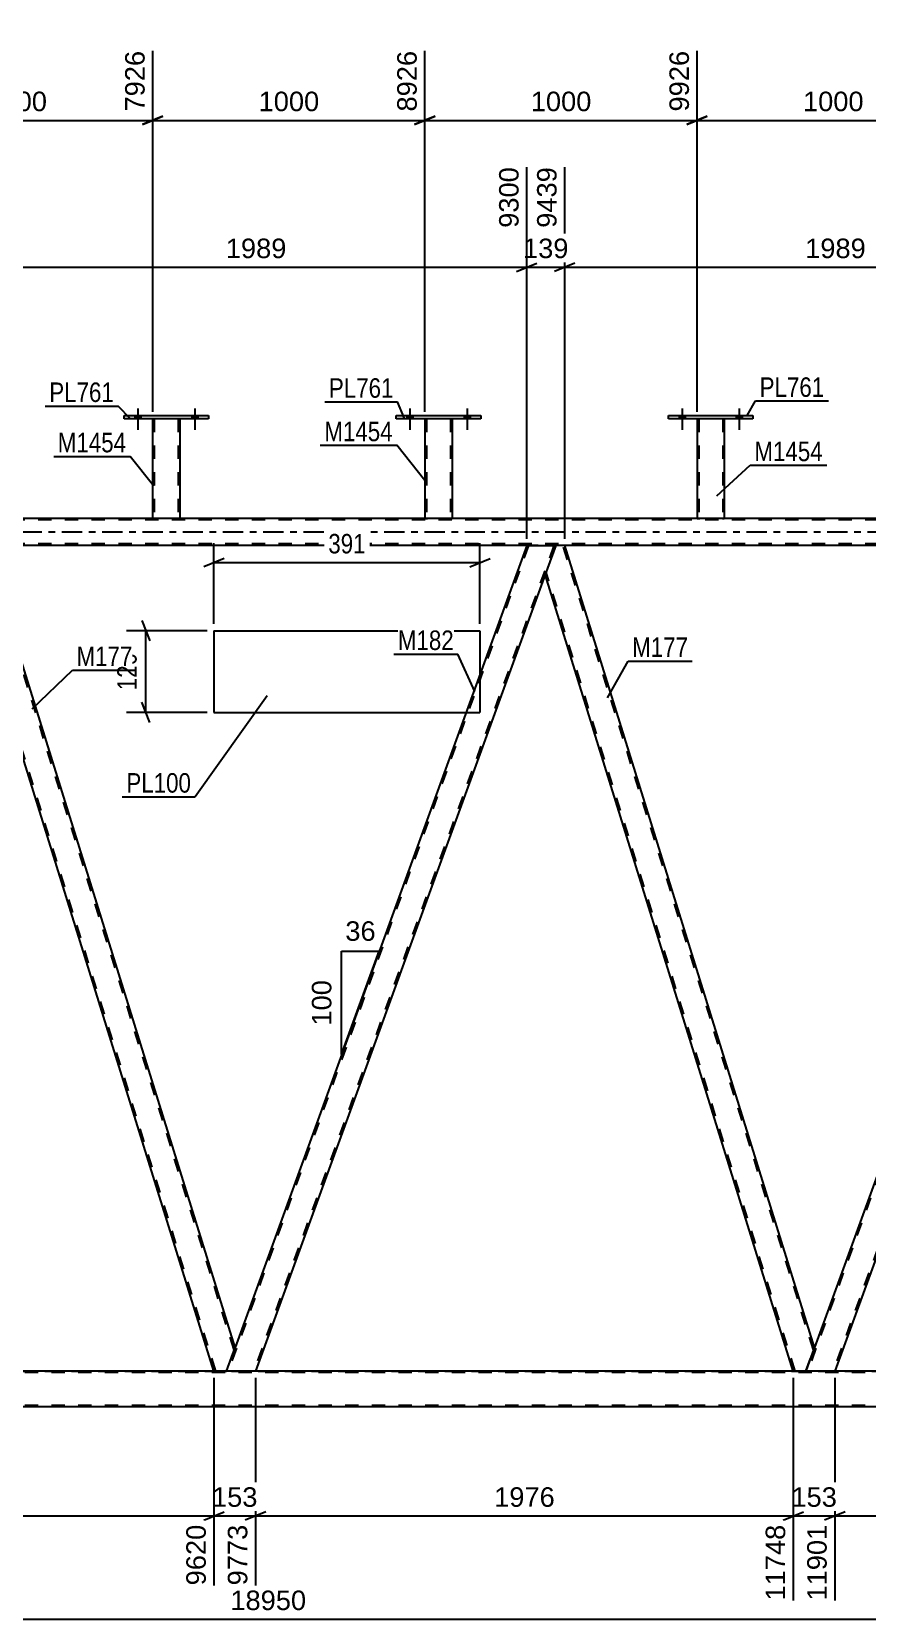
# Model space of a CAD drawing. Header units: millimetres. Extents: x 0 to 841, y 0 to 594.
# Drawn here: x 379.3 to 502.1, y 225.1 to 458.2 of the extents above; entities that cross this region are included whole.
import ezdxf

# ---------------------------------------------------------------- set-up
doc = ezdxf.new("R2010")
doc.units = ezdxf.units.MM
doc.linetypes.add('DXK_LINE_DOT2', pattern=[3.9198, 1.9599, -1.9599])
doc.linetypes.add('DXK_LINE_DOT3', pattern=[5.9187, 2.979, -0.9799, 0.9799, -0.9799])
doc.styles.add('Arial', font='arial.ttf', dxfattribs={"height": 0.2})
doc.styles.add('Arial Narrow', font='ARIALN.TTF', dxfattribs={"height": 0.2})

# ---------------------------------------------------------------- blocks, each defined once
blk = doc.blocks.new('Bolt-203724102-2906 - 2835')
at = {"linetype": 'Continuous'}
for points in [[(394.47, 401.41), (395.35, 401.41), (395.35, 401.89), (394.47, 401.89)], [(402.87, 401.41), (403.75, 401.41), (403.75, 401.89), (402.87, 401.89)]]:
    blk.add_hatch(color=1, dxfattribs=at).paths.add_polyline_path(points)
at = {"color": 1, "linetype": 'Continuous'}
for p, q in [((394.47, 401.89), (394.47, 401.41)), ((394.91, 402.89), (394.91, 399.77)), ((395.35, 401.89), (395.35, 401.41)), ((402.87, 401.89), (402.87, 401.41)), ((403.31, 402.89), (403.31, 399.77)), ((403.75, 401.89), (403.75, 401.41))]:
    blk.add_line(p, q, dxfattribs=at)
blk = doc.blocks.new('Part-203724102-3073 - 2835')
at = {"color": 7, "linetype": 'DXK_LINE_DOT2'}
for p, q in [((452.34, 382.77), (408.22, 261.55)), ((456.08, 382.77), (411.96, 261.55)), ((452.34, 382.77), (452.36, 382.77)), ((456.34, 382.77), (454.79, 378.52)), ((409.23, 265.02), (407.96, 261.55)), ((412.22, 261.55), (407.96, 261.55))]:
    blk.add_line(p, q, dxfattribs=at)
at = {"color": 2, "linetype": 'Continuous'}
for p, q in [((452.08, 382.77), (409.23, 265.02)), ((452.08, 382.77), (456.34, 382.77)), ((454.79, 378.52), (412.22, 261.55))]:
    blk.add_line(p, q, dxfattribs=at)
blk = doc.blocks.new('Bolt-203724102-2899 - 2835')
at = {"linetype": 'Continuous'}
for points in [[(474.47, 401.41), (475.35, 401.41), (475.35, 401.89), (474.47, 401.89)], [(482.87, 401.41), (483.75, 401.41), (483.75, 401.89), (482.87, 401.89)]]:
    blk.add_hatch(color=1, dxfattribs=at).paths.add_polyline_path(points)
at = {"color": 1, "linetype": 'Continuous'}
for p, q in [((474.47, 401.89), (474.47, 401.41)), ((474.91, 402.89), (474.91, 399.77)), ((475.35, 401.89), (475.35, 401.41)), ((482.87, 401.89), (482.87, 401.41)), ((483.31, 402.89), (483.31, 399.77)), ((483.75, 401.89), (483.75, 401.41))]:
    blk.add_line(p, q, dxfattribs=at)
blk = doc.blocks.new('Bolt-203724102-2900 - 2835')
at = {"linetype": 'Continuous'}
for points in [[(474.47, 401.41), (475.35, 401.41), (475.35, 401.89), (474.47, 401.89)], [(482.87, 401.41), (483.75, 401.41), (483.75, 401.89), (482.87, 401.89)]]:
    blk.add_hatch(color=1, dxfattribs=at).paths.add_polyline_path(points)
at = {"color": 1, "linetype": 'Continuous'}
for p, q in [((474.47, 401.89), (474.47, 401.41)), ((474.91, 402.89), (474.91, 399.77)), ((475.35, 401.89), (475.35, 401.41)), ((482.87, 401.89), (482.87, 401.41)), ((483.31, 402.89), (483.31, 399.77)), ((483.75, 401.89), (483.75, 401.41))]:
    blk.add_line(p, q, dxfattribs=at)
blk = doc.blocks.new('Bolt-203724102-2903 - 2835')
at = {"linetype": 'Continuous'}
for points in [[(434.47, 401.41), (435.35, 401.41), (435.35, 401.89), (434.47, 401.89)], [(442.87, 401.41), (443.75, 401.41), (443.75, 401.89), (442.87, 401.89)]]:
    blk.add_hatch(color=1, dxfattribs=at).paths.add_polyline_path(points)
at = {"color": 1, "linetype": 'Continuous'}
for p, q in [((434.47, 401.89), (434.47, 401.41)), ((434.91, 402.89), (434.91, 399.77)), ((435.35, 401.89), (435.35, 401.41)), ((442.87, 401.89), (442.87, 401.41)), ((443.31, 402.89), (443.31, 399.77)), ((443.75, 401.89), (443.75, 401.41))]:
    blk.add_line(p, q, dxfattribs=at)
blk = doc.blocks.new('Bolt-203724102-2904 - 2835')
at = {"linetype": 'Continuous'}
for points in [[(434.47, 401.41), (435.35, 401.41), (435.35, 401.89), (434.47, 401.89)], [(442.87, 401.41), (443.75, 401.41), (443.75, 401.89), (442.87, 401.89)]]:
    blk.add_hatch(color=1, dxfattribs=at).paths.add_polyline_path(points)
at = {"color": 1, "linetype": 'Continuous'}
for p, q in [((434.47, 401.89), (434.47, 401.41)), ((434.91, 402.89), (434.91, 399.77)), ((435.35, 401.89), (435.35, 401.41)), ((442.87, 401.89), (442.87, 401.41)), ((443.31, 402.89), (443.31, 399.77)), ((443.75, 401.89), (443.75, 401.41))]:
    blk.add_line(p, q, dxfattribs=at)
blk = doc.blocks.new('Bolt-203724102-2905 - 2835')
at = {"linetype": 'Continuous'}
for points in [[(394.47, 401.41), (395.35, 401.41), (395.35, 401.89), (394.47, 401.89)], [(402.87, 401.41), (403.75, 401.41), (403.75, 401.89), (402.87, 401.89)]]:
    blk.add_hatch(color=1, dxfattribs=at).paths.add_polyline_path(points)
at = {"color": 1, "linetype": 'Continuous'}
for p, q in [((394.47, 401.89), (394.47, 401.41)), ((394.91, 402.89), (394.91, 399.77)), ((395.35, 401.89), (395.35, 401.41)), ((402.87, 401.89), (402.87, 401.41)), ((403.31, 402.89), (403.31, 399.77)), ((403.75, 401.89), (403.75, 401.41))]:
    blk.add_line(p, q, dxfattribs=at)
blk = doc.blocks.new('Part-203724102-3038 - 2835')
at = {"color": 2, "linetype": 'Continuous'}
for p, q in [((456.34, 382.77), (454.79, 378.52)), ((457.66, 382.77), (456.34, 382.77)), ((494.36, 265.02), (457.66, 382.77)), ((491.25, 261.55), (454.79, 378.52)), ((494.09, 264.27), (493.1, 261.55)), ((494.36, 265.02), (494.09, 264.27))]:
    blk.add_line(p, q, dxfattribs=at)
at = {"color": 7, "linetype": 'DXK_LINE_DOT2'}
for p, q in [((494.22, 264.65), (457.41, 382.77)), ((491.5, 261.55), (454.93, 378.89)), ((494.34, 264.96), (494.09, 264.27)), ((491.25, 261.55), (493.1, 261.55))]:
    blk.add_line(p, q, dxfattribs=at)
blk = doc.blocks.new('Part-203724102-3048 - 2835')
at = {"color": 2, "linetype": 'Continuous'}
for p, q in [((371.21, 382.77), (369.66, 378.52)), ((372.52, 382.77), (371.21, 382.77)), ((409.23, 265.02), (372.52, 382.77)), ((406.12, 261.55), (369.66, 378.52)), ((407.96, 261.55), (409.23, 265.02))]:
    blk.add_line(p, q, dxfattribs=at)
at = {"color": 7, "linetype": 'DXK_LINE_DOT2'}
for p, q in [((409.09, 264.65), (372.27, 382.77)), ((406.37, 261.55), (369.79, 378.89)), ((406.12, 261.55), (407.96, 261.55))]:
    blk.add_line(p, q, dxfattribs=at)
blk = doc.blocks.new('Part-203724102-3078 - 2835')
at = {"color": 7, "linetype": 'DXK_LINE_DOT2'}
for p, q in [((537.47, 382.77), (493.35, 261.55)), ((541.22, 382.77), (497.1, 261.55)), ((537.47, 382.77), (537.49, 382.77)), ((541.47, 382.77), (539.93, 378.52)), ((493.1, 261.55), (494.36, 265.02)), ((497.35, 261.55), (493.1, 261.55))]:
    blk.add_line(p, q, dxfattribs=at)
at = {"color": 2, "linetype": 'Continuous'}
for p, q in [((537.22, 382.77), (494.36, 265.02)), ((541.47, 382.77), (537.22, 382.77)), ((539.93, 378.52), (497.35, 261.55))]:
    blk.add_line(p, q, dxfattribs=at)
blk = doc.blocks.new('Part-203724102-3247 - 2835')
at = {"color": 2, "linetype": 'Continuous'}
for p, q in [((397.11, 401.41), (397.11, 386.77)), ((401.11, 401.41), (401.11, 386.77)), ((397.15, 386.77), (397.11, 386.77)), ((397.26, 386.77), (397.15, 386.77)), ((397.41, 386.77), (397.26, 386.77)), ((400.82, 386.77), (397.41, 386.77)), ((400.97, 386.77), (400.82, 386.77)), ((401.08, 386.77), (400.97, 386.77)), ((401.11, 386.77), (401.08, 386.77))]:
    blk.add_line(p, q, dxfattribs=at)
at = {"color": 7, "linetype": 'DXK_LINE_DOT2'}
for p, q in [((397.11, 401.41), (397.11, 401.41)), ((397.11, 401.41), (397.11, 401.41)), ((397.11, 401.41), (397.11, 401.41)), ((397.15, 401.41), (397.11, 401.41)), ((397.11, 401.41), (397.15, 401.41)), ((397.26, 401.41), (397.15, 401.41)), ((397.15, 401.41), (397.26, 401.41)), ((397.41, 401.41), (397.26, 401.41)), ((397.26, 401.41), (397.41, 401.41)), ((397.35, 401.41), (397.35, 401.41)), ((397.35, 401.41), (397.35, 386.77)), ((397.37, 401.41), (397.35, 401.41)), ((397.35, 401.41), (397.37, 401.41)), ((397.43, 401.41), (397.37, 401.41)), ((397.37, 401.41), (397.43, 401.41)), ((400.82, 401.41), (397.41, 401.41)), ((400.82, 401.41), (397.41, 401.41)), ((400.73, 401.41), (397.43, 401.41)), ((397.43, 401.41), (397.5, 401.41)), ((400.8, 401.41), (397.5, 401.41)), ((400.8, 401.41), (400.73, 401.41)), ((400.86, 401.41), (400.8, 401.41)), ((400.8, 401.41), (400.86, 401.41)), ((400.82, 401.41), (400.97, 401.41)), ((400.97, 401.41), (400.82, 401.41)), ((400.87, 401.41), (400.86, 401.41)), ((400.86, 401.41), (400.87, 401.41)), ((400.87, 401.41), (400.87, 401.41)), ((400.87, 401.41), (400.87, 386.77)), ((400.97, 401.41), (401.08, 401.41)), ((401.08, 401.41), (400.97, 401.41)), ((401.08, 401.41), (401.11, 401.41)), ((401.11, 401.41), (401.08, 401.41)), ((401.11, 401.41), (401.11, 401.41)), ((401.11, 401.41), (401.11, 401.41)), ((401.11, 401.41), (401.11, 401.41)), ((397.11, 386.77), (397.15, 386.77)), ((397.15, 386.77), (397.26, 386.77)), ((397.26, 386.77), (397.41, 386.77)), ((397.37, 386.77), (397.35, 386.77)), ((397.35, 386.77), (397.37, 386.77)), ((397.43, 386.77), (397.37, 386.77)), ((397.37, 386.77), (397.41, 386.77)), ((400.82, 386.77), (397.41, 386.77)), ((397.41, 386.77), (397.43, 386.77)), ((400.73, 386.77), (397.43, 386.77)), ((397.43, 386.77), (397.5, 386.77)), ((400.86, 386.77), (397.5, 386.77)), ((400.8, 386.77), (400.73, 386.77)), ((400.86, 386.77), (400.8, 386.77)), ((400.82, 386.77), (400.97, 386.77)), ((400.87, 386.77), (400.86, 386.77)), ((400.86, 386.77), (400.87, 386.77)), ((400.97, 386.77), (401.08, 386.77)), ((401.08, 386.77), (401.11, 386.77))]:
    blk.add_line(p, q, dxfattribs=at)
blk = doc.blocks.new('Part-203724102-3252 - 2835')
at = {"color": 2, "linetype": 'Continuous'}
for p, q in [((392.91, 401.41), (392.91, 401.89)), ((392.91, 401.89), (405.31, 401.89)), ((405.31, 401.41), (392.91, 401.41)), ((405.31, 401.89), (405.31, 401.41))]:
    blk.add_line(p, q, dxfattribs=at)
blk = doc.blocks.new('Part-203724102-3257 - 2835')
at = {"color": 2, "linetype": 'Continuous'}
for p, q in [((437.11, 401.41), (437.11, 386.77)), ((441.11, 401.41), (441.11, 386.77)), ((437.15, 386.77), (437.11, 386.77)), ((437.26, 386.77), (437.15, 386.77)), ((437.41, 386.77), (437.26, 386.77)), ((440.82, 386.77), (437.41, 386.77)), ((440.97, 386.77), (440.82, 386.77)), ((441.08, 386.77), (440.97, 386.77)), ((441.11, 386.77), (441.08, 386.77))]:
    blk.add_line(p, q, dxfattribs=at)
at = {"color": 7, "linetype": 'DXK_LINE_DOT2'}
for p, q in [((437.11, 401.41), (437.11, 401.41)), ((437.11, 401.41), (437.11, 401.41)), ((437.11, 401.41), (437.11, 401.41)), ((437.15, 401.41), (437.11, 401.41)), ((437.11, 401.41), (437.15, 401.41)), ((437.26, 401.41), (437.15, 401.41)), ((437.15, 401.41), (437.26, 401.41)), ((437.41, 401.41), (437.26, 401.41)), ((437.26, 401.41), (437.41, 401.41)), ((437.35, 401.41), (437.35, 401.41)), ((437.35, 401.41), (437.35, 386.77)), ((437.37, 401.41), (437.35, 401.41)), ((437.35, 401.41), (437.37, 401.41)), ((437.43, 401.41), (437.37, 401.41)), ((437.37, 401.41), (437.43, 401.41)), ((440.82, 401.41), (437.41, 401.41)), ((440.82, 401.41), (437.41, 401.41)), ((440.73, 401.41), (437.43, 401.41)), ((437.43, 401.41), (437.5, 401.41)), ((440.8, 401.41), (437.5, 401.41)), ((440.8, 401.41), (440.73, 401.41)), ((440.86, 401.41), (440.8, 401.41)), ((440.8, 401.41), (440.86, 401.41)), ((440.82, 401.41), (440.97, 401.41)), ((440.97, 401.41), (440.82, 401.41)), ((440.87, 401.41), (440.86, 401.41)), ((440.86, 401.41), (440.87, 401.41)), ((440.87, 401.41), (440.87, 401.41)), ((440.87, 401.41), (440.87, 386.77)), ((440.97, 401.41), (441.08, 401.41)), ((441.08, 401.41), (440.97, 401.41)), ((441.08, 401.41), (441.11, 401.41)), ((441.11, 401.41), (441.08, 401.41)), ((441.11, 401.41), (441.11, 401.41)), ((441.11, 401.41), (441.11, 401.41)), ((441.11, 401.41), (441.11, 401.41)), ((437.11, 386.77), (437.15, 386.77)), ((437.15, 386.77), (437.26, 386.77)), ((437.26, 386.77), (437.41, 386.77)), ((437.37, 386.77), (437.35, 386.77)), ((437.35, 386.77), (437.37, 386.77)), ((437.43, 386.77), (437.37, 386.77)), ((437.37, 386.77), (437.41, 386.77)), ((440.82, 386.77), (437.41, 386.77)), ((437.41, 386.77), (437.43, 386.77)), ((440.73, 386.77), (437.43, 386.77)), ((437.43, 386.77), (437.5, 386.77)), ((440.86, 386.77), (437.5, 386.77)), ((440.8, 386.77), (440.73, 386.77)), ((440.86, 386.77), (440.8, 386.77)), ((440.82, 386.77), (440.97, 386.77)), ((440.87, 386.77), (440.86, 386.77)), ((440.86, 386.77), (440.87, 386.77)), ((440.97, 386.77), (441.08, 386.77)), ((441.08, 386.77), (441.11, 386.77))]:
    blk.add_line(p, q, dxfattribs=at)
blk = doc.blocks.new('Part-203724102-3262 - 2835')
at = {"color": 2, "linetype": 'Continuous'}
for p, q in [((432.91, 401.41), (432.91, 401.89)), ((432.91, 401.89), (445.31, 401.89)), ((445.31, 401.41), (432.91, 401.41)), ((445.31, 401.89), (445.31, 401.41))]:
    blk.add_line(p, q, dxfattribs=at)
blk = doc.blocks.new('Part-203724102-3277 - 2835')
at = {"color": 2, "linetype": 'Continuous'}
for p, q in [((477.11, 401.41), (477.11, 386.77)), ((481.11, 401.41), (481.11, 386.77)), ((477.15, 386.77), (477.11, 386.77)), ((477.26, 386.77), (477.15, 386.77)), ((477.41, 386.77), (477.26, 386.77)), ((480.82, 386.77), (477.41, 386.77)), ((480.97, 386.77), (480.82, 386.77)), ((481.08, 386.77), (480.97, 386.77)), ((481.11, 386.77), (481.08, 386.77))]:
    blk.add_line(p, q, dxfattribs=at)
at = {"color": 7, "linetype": 'DXK_LINE_DOT2'}
for p, q in [((477.11, 401.41), (477.11, 401.41)), ((477.11, 401.41), (477.11, 401.41)), ((477.11, 401.41), (477.11, 401.41)), ((477.15, 401.41), (477.11, 401.41)), ((477.11, 401.41), (477.15, 401.41)), ((477.26, 401.41), (477.15, 401.41)), ((477.15, 401.41), (477.26, 401.41)), ((477.41, 401.41), (477.26, 401.41)), ((477.26, 401.41), (477.41, 401.41)), ((477.35, 401.41), (477.35, 401.41)), ((477.35, 401.41), (477.35, 386.77)), ((477.37, 401.41), (477.35, 401.41)), ((477.35, 401.41), (477.37, 401.41)), ((477.43, 401.41), (477.37, 401.41)), ((477.37, 401.41), (477.43, 401.41)), ((480.82, 401.41), (477.41, 401.41)), ((480.82, 401.41), (477.41, 401.41)), ((480.73, 401.41), (477.43, 401.41)), ((477.43, 401.41), (477.5, 401.41)), ((480.8, 401.41), (477.5, 401.41)), ((480.8, 401.41), (480.73, 401.41)), ((480.86, 401.41), (480.8, 401.41)), ((480.8, 401.41), (480.86, 401.41)), ((480.82, 401.41), (480.97, 401.41)), ((480.97, 401.41), (480.82, 401.41)), ((480.87, 401.41), (480.86, 401.41)), ((480.86, 401.41), (480.87, 401.41)), ((480.87, 401.41), (480.87, 401.41)), ((480.87, 401.41), (480.87, 386.77)), ((480.97, 401.41), (481.08, 401.41)), ((481.08, 401.41), (480.97, 401.41)), ((481.08, 401.41), (481.11, 401.41)), ((481.11, 401.41), (481.08, 401.41)), ((481.11, 401.41), (481.11, 401.41)), ((481.11, 401.41), (481.11, 401.41)), ((481.11, 401.41), (481.11, 401.41)), ((477.11, 386.77), (477.15, 386.77)), ((477.15, 386.77), (477.26, 386.77)), ((477.26, 386.77), (477.41, 386.77)), ((477.37, 386.77), (477.35, 386.77)), ((477.35, 386.77), (477.37, 386.77)), ((477.43, 386.77), (477.37, 386.77)), ((477.37, 386.77), (477.41, 386.77)), ((480.82, 386.77), (477.41, 386.77)), ((477.41, 386.77), (477.43, 386.77)), ((480.73, 386.77), (477.43, 386.77)), ((477.43, 386.77), (477.5, 386.77)), ((480.86, 386.77), (477.5, 386.77)), ((480.8, 386.77), (480.73, 386.77)), ((480.86, 386.77), (480.8, 386.77)), ((480.82, 386.77), (480.97, 386.77)), ((480.87, 386.77), (480.86, 386.77)), ((480.86, 386.77), (480.87, 386.77)), ((480.97, 386.77), (481.08, 386.77)), ((481.08, 386.77), (481.11, 386.77))]:
    blk.add_line(p, q, dxfattribs=at)
blk = doc.blocks.new('Part-203724102-3282 - 2835')
at = {"color": 2, "linetype": 'Continuous'}
for p, q in [((472.91, 401.41), (472.91, 401.89)), ((472.91, 401.89), (485.31, 401.89)), ((485.31, 401.41), (472.91, 401.41)), ((485.31, 401.89), (485.31, 401.41))]:
    blk.add_line(p, q, dxfattribs=at)
blk = doc.blocks.new('Part-203724102-3412 - 2835')
at = {"color": 7, "linetype": 'DXK_LINE_DOT2'}
for p, q in [((733.09, 261.31), (59.43, 261.31)), ((146.06, 261.55), (733.09, 261.55)), ((733.09, 256.51), (59.43, 256.51))]:
    blk.add_line(p, q, dxfattribs=at)
at = {"color": 2, "linetype": 'Continuous'}
for p, q in [((571.75, 261.55), (331.53, 261.55)), ((571.75, 256.27), (331.53, 256.27))]:
    blk.add_line(p, q, dxfattribs=at)
blk = doc.blocks.new('Part-203724102-3407 - 2835')
at = {"color": 7, "linetype": 'DXK_LINE_DOT3'}
blk.add_line((70.08, 384.77), (742.89, 384.77), dxfattribs=at)
at = {"color": 7, "linetype": 'DXK_LINE_DOT2'}
for p, q in [((742.89, 386.53), (80.08, 386.53)), ((742.89, 386.77), (107.1, 386.77)), ((401.11, 386.77), (397.11, 386.77)), ((441.11, 386.77), (437.11, 386.77)), ((481.11, 386.77), (477.11, 386.77)), ((742.89, 383.01), (80.08, 383.01)), ((457.66, 382.77), (452.08, 382.77))]:
    blk.add_line(p, q, dxfattribs=at)
at = {"color": 2, "linetype": 'Continuous'}
for p, q in [((397.11, 386.77), (361.11, 386.77)), ((437.11, 386.77), (401.11, 386.77)), ((477.11, 386.77), (441.11, 386.77)), ((517.11, 386.77), (481.11, 386.77)), ((452.08, 382.77), (372.52, 382.77)), ((537.22, 382.77), (457.66, 382.77))]:
    blk.add_line(p, q, dxfattribs=at)
blk = doc.blocks.new('Part-203724102-7670 - 7664')
at = {"color": 2, "linetype": 'Continuous'}
for p, q in [((406.11, 370.27), (406.11, 358.27)), ((406.11, 370.27), (445.21, 370.27)), ((445.21, 370.27), (445.21, 358.27)), ((406.11, 358.27), (445.21, 358.27))]:
    blk.add_line(p, q, dxfattribs=at)
blk = doc.blocks.new('StraightDimension-203724102-9353 - 2835')
at = {"color": 7, "linetype": 'Continuous'}
for p, q in [((397.13, 402.41), (397.13, 455.41)), ((437.11, 402.41), (437.11, 455.41)), ((398.63, 445.82), (395.63, 444.62)), ((435.61, 444.62), (438.61, 445.82)), ((397.13, 445.22), (437.11, 445.22))]:
    blk.add_line(p, q, dxfattribs=at)
at = {"color": 0, "linetype": 'Continuous'}
blk.add_wipeout([(436.51, 456.01), (432.31, 456.01), (432.31, 445.92), (436.51, 445.92)], dxfattribs=at)
at = {"color": 0}
blk.add_wipeout([(422.17, 445.97), (422.17, 450.17), (412.08, 450.17), (412.08, 445.97)], dxfattribs=at)
at = {"color": 3, "linetype": 'Continuous', "style": 'Arial'}
blk.add_text('8926', height=2.865, rotation=90.0002, dxfattribs=at).set_placement((435.91, 446.52))
at = {"color": 3, "style": 'Arial'}
blk.add_text('1000', height=2.865, dxfattribs=at).set_placement((412.68, 446.57))
blk = doc.blocks.new('StraightDimension-203724102-9351 - 2835')
at = {"color": 7, "linetype": 'Continuous'}
for p, q in [((517.11, 402.41), (517.11, 457.63)), ((477.11, 402.41), (477.11, 455.41)), ((478.61, 445.82), (475.61, 444.62)), ((515.61, 444.62), (518.61, 445.82)), ((477.11, 445.22), (517.11, 445.22))]:
    blk.add_line(p, q, dxfattribs=at)
at = {"color": 0, "linetype": 'Continuous'}
blk.add_wipeout([(516.51, 458.23), (512.31, 458.23), (512.31, 445.92), (516.51, 445.92)], dxfattribs=at)
at = {"color": 0}
blk.add_wipeout([(502.16, 445.97), (502.16, 450.17), (492.07, 450.17), (492.07, 445.97)], dxfattribs=at)
at = {"color": 3, "linetype": 'Continuous', "style": 'Arial'}
blk.add_text('10926', height=2.865, rotation=90.0002, dxfattribs=at).set_placement((515.91, 446.52))
at = {"color": 3, "style": 'Arial'}
blk.add_text('1000', height=2.865, dxfattribs=at).set_placement((492.67, 446.57))
blk = doc.blocks.new('StraightDimension-203724102-9352 - 2835')
at = {"color": 7, "linetype": 'Continuous'}
for p, q in [((437.11, 402.41), (437.11, 455.41)), ((477.11, 402.41), (477.11, 455.41)), ((438.61, 445.82), (435.61, 444.62)), ((475.61, 444.62), (478.61, 445.82)), ((437.11, 445.22), (477.11, 445.22))]:
    blk.add_line(p, q, dxfattribs=at)
at = {"color": 0, "linetype": 'Continuous'}
blk.add_wipeout([(476.51, 456.01), (472.31, 456.01), (472.31, 445.92), (476.51, 445.92)], dxfattribs=at)
at = {"color": 0}
blk.add_wipeout([(462.16, 445.97), (462.16, 450.17), (452.07, 450.17), (452.07, 445.97)], dxfattribs=at)
at = {"color": 3, "linetype": 'Continuous', "style": 'Arial'}
blk.add_text('9926', height=2.865, rotation=90.0002, dxfattribs=at).set_placement((475.91, 446.52))
at = {"color": 3, "style": 'Arial'}
blk.add_text('1000', height=2.865, dxfattribs=at).set_placement((452.67, 446.57))
blk = doc.blocks.new('StraightDimension-203724102-3859 - 2835')
at = {"color": 7, "linetype": 'Continuous'}
blk.add_line((50.81, 225.09), (777.38, 225.09), dxfattribs=at)
at = {"color": 0}
blk.add_wipeout([(420.25, 225.84), (420.25, 230.04), (407.93, 230.04), (407.93, 225.84)], dxfattribs=at)
at = {"color": 3, "style": 'Arial'}
blk.add_text('18950', height=2.865, dxfattribs=at).set_placement((408.53, 226.44))
blk = doc.blocks.new('StraightDimension-203724102-3512 - 2835')
at = {"color": 7, "linetype": 'Continuous'}
for p, q in [((497.35, 260.55), (497.35, 227.84)), ((576.39, 260.55), (576.39, 227.84)), ((498.85, 240.86), (495.85, 239.66)), ((497.35, 240.26), (576.39, 240.26)), ((574.89, 239.66), (577.89, 240.86))]:
    blk.add_line(p, q, dxfattribs=at)
at = {"color": 0}
blk.add_wipeout([(541.92, 241.01), (541.92, 245.21), (531.82, 245.21), (531.82, 241.01)], dxfattribs=at)
at = {"color": 0, "linetype": 'Continuous'}
blk.add_wipeout([(575.79, 239.56), (571.59, 239.56), (571.59, 227.24), (575.79, 227.24)], dxfattribs=at)
at = {"color": 3, "style": 'Arial'}
blk.add_text('1976', height=2.865, dxfattribs=at).set_placement((532.42, 241.61))
at = {"color": 3, "linetype": 'Continuous', "style": 'Arial'}
blk.add_text('13877', height=2.865, rotation=90.0002, dxfattribs=at).set_placement((575.19, 227.84))
blk = doc.blocks.new('StraightDimension-203724102-3530 - 2835')
at = {"color": 7, "linetype": 'Continuous'}
for p, q in [((491.25, 260.55), (491.25, 227.84)), ((497.35, 260.55), (497.35, 227.84)), ((489.75, 239.66), (492.75, 240.86)), ((491.25, 240.26), (497.35, 240.26)), ((498.85, 240.86), (495.85, 239.66))]:
    blk.add_line(p, q, dxfattribs=at)
at = {"color": 0}
blk.add_wipeout([(498.24, 241.01), (498.24, 245.21), (490.37, 245.21), (490.37, 241.01)], dxfattribs=at)
at = {"color": 0, "linetype": 'Continuous'}
blk.add_wipeout([(496.75, 239.56), (492.55, 239.56), (492.55, 227.24), (496.75, 227.24)], dxfattribs=at)
at = {"color": 3, "style": 'Arial'}
blk.add_text('153', height=2.865, dxfattribs=at).set_placement((490.97, 241.61))
at = {"color": 3, "linetype": 'Continuous', "style": 'Arial'}
blk.add_text('11901', height=2.865, rotation=90.0002, dxfattribs=at).set_placement((496.15, 227.84))
blk = doc.blocks.new('StraightDimension-203724102-3548 - 2835')
at = {"color": 7, "linetype": 'Continuous'}
for p, q in [((412.22, 260.55), (412.22, 230.07)), ((491.25, 260.55), (491.25, 227.84)), ((413.72, 240.86), (410.72, 239.66)), ((412.22, 240.26), (491.25, 240.26)), ((489.75, 239.66), (492.75, 240.86))]:
    blk.add_line(p, q, dxfattribs=at)
at = {"color": 0}
blk.add_wipeout([(456.78, 241.01), (456.78, 245.21), (446.69, 245.21), (446.69, 241.01)], dxfattribs=at)
at = {"color": 0, "linetype": 'Continuous'}
blk.add_wipeout([(490.65, 239.56), (486.45, 239.56), (486.45, 227.24), (490.65, 227.24)], dxfattribs=at)
at = {"color": 3, "style": 'Arial'}
blk.add_text('1976', height=2.865, dxfattribs=at).set_placement((447.29, 241.61))
at = {"color": 3, "linetype": 'Continuous', "style": 'Arial'}
blk.add_text('11748', height=2.865, rotation=90.0002, dxfattribs=at).set_placement((490.05, 227.84))
blk = doc.blocks.new('StraightDimension-203724102-3566 - 2835')
at = {"color": 7, "linetype": 'Continuous'}
for p, q in [((406.12, 260.55), (406.12, 230.07)), ((412.22, 260.55), (412.22, 230.07)), ((404.62, 239.66), (407.62, 240.86)), ((406.12, 240.26), (412.22, 240.26)), ((413.72, 240.86), (410.72, 239.66))]:
    blk.add_line(p, q, dxfattribs=at)
at = {"color": 0}
blk.add_wipeout([(413.1, 241.01), (413.1, 245.21), (405.23, 245.21), (405.23, 241.01)], dxfattribs=at)
at = {"color": 0, "linetype": 'Continuous'}
blk.add_wipeout([(411.62, 239.56), (407.42, 239.56), (407.42, 229.47), (411.62, 229.47)], dxfattribs=at)
at = {"color": 3, "style": 'Arial'}
blk.add_text('153', height=2.865, dxfattribs=at).set_placement((405.83, 241.61))
at = {"color": 3, "linetype": 'Continuous', "style": 'Arial'}
blk.add_text('9773', height=2.865, rotation=90.0002, dxfattribs=at).set_placement((411.02, 230.07))
blk = doc.blocks.new('StraightDimension-203724102-3584 - 2835')
at = {"color": 7, "linetype": 'Continuous'}
for p, q in [((327.08, 260.55), (327.08, 230.07)), ((406.12, 260.55), (406.12, 230.07)), ((328.58, 240.86), (325.58, 239.66)), ((327.08, 240.26), (406.12, 240.26)), ((404.62, 239.66), (407.62, 240.86))]:
    blk.add_line(p, q, dxfattribs=at)
at = {"color": 0}
blk.add_wipeout([(371.65, 241.01), (371.65, 245.21), (361.55, 245.21), (361.55, 241.01)], dxfattribs=at)
at = {"color": 0, "linetype": 'Continuous'}
blk.add_wipeout([(405.52, 239.56), (401.32, 239.56), (401.32, 229.47), (405.52, 229.47)], dxfattribs=at)
at = {"color": 3, "style": 'Arial'}
blk.add_text('1976', height=2.865, dxfattribs=at).set_placement((362.15, 241.61))
at = {"color": 3, "linetype": 'Continuous', "style": 'Arial'}
blk.add_text('9620', height=2.865, rotation=90.0002, dxfattribs=at).set_placement((404.92, 230.07))
blk = doc.blocks.new('StraightDimension-203724102-3951 - 2835')
at = {"color": 7, "linetype": 'Continuous'}
for p, q in [((457.66, 383.77), (457.66, 438.34)), ((537.22, 383.77), (537.22, 440.56)), ((459.16, 424.24), (456.16, 423.04)), ((457.66, 423.64), (537.22, 423.64)), ((535.72, 423.04), (538.72, 424.24))]:
    blk.add_line(p, q, dxfattribs=at)
at = {"color": 0, "linetype": 'Continuous'}
blk.add_wipeout([(536.62, 441.16), (532.42, 441.16), (532.42, 428.84), (536.62, 428.84)], dxfattribs=at)
at = {"color": 0}
blk.add_wipeout([(502.48, 424.39), (502.48, 428.59), (492.39, 428.59), (492.39, 424.39)], dxfattribs=at)
at = {"color": 3, "linetype": 'Continuous', "style": 'Arial'}
blk.add_text('11428', height=2.865, rotation=90.0002, dxfattribs=at).set_placement((536.02, 429.44))
at = {"color": 3, "style": 'Arial'}
blk.add_text('1989', height=2.865, dxfattribs=at).set_placement((492.99, 424.99))
blk = doc.blocks.new('StraightDimension-203724102-3969 - 2835')
at = {"color": 7, "linetype": 'Continuous'}
for p, q in [((452.08, 383.77), (452.08, 438.34)), ((457.66, 383.77), (457.66, 438.34)), ((450.58, 423.04), (453.58, 424.24)), ((452.08, 423.64), (457.66, 423.64)), ((459.16, 424.24), (456.16, 423.04))]:
    blk.add_line(p, q, dxfattribs=at)
at = {"color": 0}
blk.add_wipeout([(458.81, 424.39), (458.81, 428.59), (450.93, 428.59), (450.93, 424.39)], dxfattribs=at)
at = {"color": 0, "linetype": 'Continuous'}
blk.add_wipeout([(457.06, 438.94), (452.86, 438.94), (452.86, 428.84), (457.06, 428.84)], dxfattribs=at)
at = {"color": 3, "linetype": 'Continuous', "style": 'Arial'}
blk.add_text('9439', height=2.865, rotation=90.0002, dxfattribs=at).set_placement((456.46, 429.44))
at = {"color": 3, "style": 'Arial'}
blk.add_text('139', height=2.865, dxfattribs=at).set_placement((451.53, 424.99))
blk = doc.blocks.new('AngleDimension-203724102-4234 - 2835')
at = {"color": 7, "linetype": 'Continuous'}
for p, q in [((424.87, 323.23), (430.41, 323.23)), ((424.87, 308.01), (430.41, 323.23)), ((424.87, 308.01), (424.87, 323.23)), ((427.59, 315.47), (430.41, 323.23))]:
    blk.add_line(p, q, dxfattribs=at)
at = {"color": 0}
for points in [[(430.47, 324.13), (430.47, 328.33), (424.82, 328.33), (424.82, 324.13)], [(423.97, 319.55), (419.77, 319.55), (419.77, 311.68), (423.97, 311.68)]]:
    blk.add_wipeout(points, dxfattribs=at)
at = {"color": 3, "style": 'Arial'}
blk.add_text('36', height=2.865, dxfattribs=at).set_placement((425.42, 324.73))
blk.add_text('100', height=2.865, rotation=90.0002, dxfattribs=at).set_placement((423.37, 312.28))
blk = doc.blocks.new('StraightDimension-203724102-3987 - 2835')
at = {"color": 7, "linetype": 'Continuous'}
for p, q in [((372.52, 383.77), (372.52, 438.34)), ((452.08, 383.77), (452.08, 438.34)), ((374.02, 424.24), (371.02, 423.04)), ((372.52, 423.64), (452.08, 423.64)), ((450.58, 423.04), (453.58, 424.24))]:
    blk.add_line(p, q, dxfattribs=at)
at = {"color": 0, "linetype": 'Continuous'}
blk.add_wipeout([(451.48, 438.94), (447.28, 438.94), (447.28, 428.84), (451.48, 428.84)], dxfattribs=at)
at = {"color": 0}
blk.add_wipeout([(417.35, 424.39), (417.35, 428.59), (407.26, 428.59), (407.26, 424.39)], dxfattribs=at)
at = {"color": 3, "linetype": 'Continuous', "style": 'Arial'}
blk.add_text('9300', height=2.865, rotation=90.0002, dxfattribs=at).set_placement((450.88, 429.44))
at = {"color": 3, "style": 'Arial'}
blk.add_text('1989', height=2.865, dxfattribs=at).set_placement((407.86, 424.99))
blk = doc.blocks.new('StraightDimension-203724102-9354 - 2835')
at = {"color": 7, "linetype": 'Continuous'}
for p, q in [((357.11, 402.41), (357.11, 455.41)), ((397.13, 402.41), (397.13, 455.41)), ((358.61, 445.82), (355.61, 444.62)), ((395.63, 444.62), (398.63, 445.82)), ((357.11, 445.22), (397.13, 445.22))]:
    blk.add_line(p, q, dxfattribs=at)
at = {"color": 0, "linetype": 'Continuous'}
blk.add_wipeout([(396.53, 456.01), (392.33, 456.01), (392.33, 445.92), (396.53, 445.92)], dxfattribs=at)
at = {"color": 0}
blk.add_wipeout([(382.17, 445.97), (382.17, 450.17), (372.08, 450.17), (372.08, 445.97)], dxfattribs=at)
at = {"color": 3, "linetype": 'Continuous', "style": 'Arial'}
blk.add_text('7926', height=2.865, rotation=90.0002, dxfattribs=at).set_placement((395.93, 446.52))
at = {"color": 3, "style": 'Arial'}
blk.add_text('1000', height=2.865, dxfattribs=at).set_placement((372.68, 446.57))
blk = doc.blocks.new('StraightDimension-203724102-7683 - 7664')
at = {"color": 7, "linetype": 'Continuous'}
for p, q in [((395.51, 371.77), (396.71, 368.77)), ((405.11, 370.27), (393.26, 370.27)), ((396.11, 358.27), (396.11, 370.27)), ((396.71, 356.77), (395.51, 359.77)), ((405.11, 358.27), (393.26, 358.27))]:
    blk.add_line(p, q, dxfattribs=at)
at = {"color": 0}
blk.add_wipeout([(395.36, 367.61), (391.16, 367.61), (391.16, 360.93), (395.36, 360.93)], dxfattribs=at)
at = {"color": 3, "style": 'Arial Narrow'}
blk.add_text('120', height=2.863, rotation=90.0002, dxfattribs=at).set_placement((394.76, 361.53))
blk = doc.blocks.new('StraightDimension-203724102-7672 - 7664')
at = {"color": 7, "linetype": 'Continuous'}
for p, q in [((406.11, 371.27), (406.11, 383.12)), ((445.21, 371.27), (445.21, 383.12)), ((407.61, 380.87), (404.61, 379.67)), ((406.11, 380.27), (445.21, 380.27)), ((443.71, 379.67), (446.71, 380.87))]:
    blk.add_line(p, q, dxfattribs=at)
at = {"color": 0}
blk.add_wipeout([(429.01, 381.02), (429.01, 385.22), (422.32, 385.22), (422.32, 381.02)], dxfattribs=at)
at = {"color": 3, "style": 'Arial Narrow'}
blk.add_text('391', height=2.863, dxfattribs=at).set_placement((422.92, 381.62))
blk = doc.blocks.new('Mark-203724102-3243 - 2835')
at = {"color": 0}
blk.add_wipeout([(393.22, 396.47), (393.22, 399.47), (383.17, 399.47), (383.17, 396.47)], dxfattribs=at)
blk.add_wipeout([(393.22, 396.47), (393.22, 399.47), (383.17, 399.47), (383.17, 396.47)], dxfattribs=at)
at = {"color": 30, "linetype": 'Continuous'}
for p in [(382.57, 395.87), (397.27, 391.51)]:
    blk.add_line(p, (393.82, 395.87), dxfattribs=at)
at = {"color": 3, "style": 'Arial Narrow'}
blk.add_text('M1454', height=2.863, dxfattribs=at).set_placement((383.17, 396.47))
blk = doc.blocks.new('Mark-203724102-3034 - 2835')
at = {"color": 0}
blk.add_wipeout([(475.79, 366.42), (475.79, 369.42), (467.57, 369.42), (467.57, 366.42)], dxfattribs=at)
blk.add_wipeout([(475.79, 366.42), (475.79, 369.42), (467.57, 369.42), (467.57, 366.42)], dxfattribs=at)
at = {"color": 30, "linetype": 'Continuous'}
for p, q in [((463.94, 360.41), (466.97, 365.82)), ((466.97, 365.82), (476.39, 365.82))]:
    blk.add_line(p, q, dxfattribs=at)
at = {"color": 3, "style": 'Arial Narrow'}
blk.add_text('M177', height=2.863, dxfattribs=at).set_placement((467.57, 366.42))
blk = doc.blocks.new('Mark-203724102-3044 - 2835')
at = {"color": 0}
blk.add_wipeout([(394.14, 365.08), (394.14, 368.08), (385.92, 368.08), (385.92, 365.08)], dxfattribs=at)
blk.add_wipeout([(394.14, 365.08), (394.14, 368.08), (385.92, 368.08), (385.92, 365.08)], dxfattribs=at)
at = {"color": 30, "linetype": 'Continuous'}
for p, q in [((379.39, 358.82), (385.32, 364.48)), ((385.32, 364.48), (394.74, 364.48))]:
    blk.add_line(p, q, dxfattribs=at)
at = {"color": 3, "style": 'Arial Narrow'}
blk.add_text('M177', height=2.863, dxfattribs=at).set_placement((385.92, 365.08))
blk = doc.blocks.new('Mark-203724102-3069 - 2835')
at = {"color": 0}
blk.add_wipeout([(441.37, 367.44), (441.37, 370.44), (433.14, 370.44), (433.14, 367.44)], dxfattribs=at)
blk.add_wipeout([(441.37, 367.44), (441.37, 370.44), (433.14, 370.44), (433.14, 367.44)], dxfattribs=at)
at = {"color": 30, "linetype": 'Continuous'}
for p in [(432.54, 366.84), (444.47, 361.36)]:
    blk.add_line(p, (441.97, 366.84), dxfattribs=at)
at = {"color": 3, "style": 'Arial Narrow'}
blk.add_text('M182', height=2.863, dxfattribs=at).set_placement((433.14, 367.44))
blk = doc.blocks.new('Mark-203724102-3248 - 2835')
at = {"color": 0}
blk.add_wipeout([(391.43, 403.86), (391.43, 406.86), (381.92, 406.86), (381.92, 403.86)], dxfattribs=at)
blk.add_wipeout([(391.43, 403.86), (391.43, 406.86), (381.92, 406.86), (381.92, 403.86)], dxfattribs=at)
at = {"color": 30, "linetype": 'Continuous'}
for p in [(381.32, 403.26), (393.86, 401.41)]:
    blk.add_line(p, (392.03, 403.26), dxfattribs=at)
at = {"color": 3, "style": 'Arial Narrow'}
blk.add_text('PL761', height=2.863, dxfattribs=at).set_placement((381.92, 403.86))
blk = doc.blocks.new('Mark-203724102-3253 - 2835')
at = {"color": 0}
blk.add_wipeout([(432.4, 398.1), (432.4, 401.1), (422.34, 401.1), (422.34, 398.1)], dxfattribs=at)
blk.add_wipeout([(432.4, 398.1), (432.4, 401.1), (422.34, 401.1), (422.34, 398.1)], dxfattribs=at)
at = {"color": 30, "linetype": 'Continuous'}
for p in [(421.74, 397.5), (437.11, 392.35)]:
    blk.add_line(p, (433, 397.5), dxfattribs=at)
at = {"color": 3, "style": 'Arial Narrow'}
blk.add_text('M1454', height=2.863, dxfattribs=at).set_placement((422.34, 398.1))
blk = doc.blocks.new('Mark-203724102-3258 - 2835')
at = {"color": 0}
blk.add_wipeout([(432.51, 404.48), (432.51, 407.48), (423.01, 407.48), (423.01, 404.48)], dxfattribs=at)
blk.add_wipeout([(432.51, 404.48), (432.51, 407.48), (423.01, 407.48), (423.01, 404.48)], dxfattribs=at)
at = {"color": 30, "linetype": 'Continuous'}
for p in [(422.41, 403.88), (434.12, 401.42)]:
    blk.add_line(p, (433.11, 403.88), dxfattribs=at)
at = {"color": 3, "style": 'Arial Narrow'}
blk.add_text('PL761', height=2.863, dxfattribs=at).set_placement((423.01, 404.48))
blk = doc.blocks.new('Mark-203724102-3273 - 2835')
at = {"color": 0}
blk.add_wipeout([(495.58, 395.17), (495.58, 398.17), (485.53, 398.17), (485.53, 395.17)], dxfattribs=at)
blk.add_wipeout([(495.58, 395.17), (495.58, 398.17), (485.53, 398.17), (485.53, 395.17)], dxfattribs=at)
at = {"color": 30, "linetype": 'Continuous'}
for p, q in [((480.01, 390.06), (484.93, 394.57)), ((484.93, 394.57), (496.18, 394.57))]:
    blk.add_line(p, q, dxfattribs=at)
at = {"color": 3, "style": 'Arial Narrow'}
blk.add_text('M1454', height=2.863, dxfattribs=at).set_placement((485.53, 395.17))
blk = doc.blocks.new('Mark-203724102-3278 - 2835')
at = {"color": 0}
blk.add_wipeout([(495.8, 404.61), (495.8, 407.61), (486.3, 407.61), (486.3, 404.61)], dxfattribs=at)
blk.add_wipeout([(495.8, 404.61), (495.8, 407.61), (486.3, 407.61), (486.3, 404.61)], dxfattribs=at)
at = {"color": 30, "linetype": 'Continuous'}
for p, q in [((484.46, 401.89), (485.7, 404.01)), ((485.7, 404.01), (496.4, 404.01))]:
    blk.add_line(p, q, dxfattribs=at)
at = {"color": 3, "style": 'Arial Narrow'}
blk.add_text('PL761', height=2.863, dxfattribs=at).set_placement((486.3, 404.61))
blk = doc.blocks.new('Mark-203724102-7666 - 7664')
at = {"color": 0}
blk.add_wipeout([(402.76, 346.49), (402.76, 349.49), (393.25, 349.49), (393.25, 346.49)], dxfattribs=at)
blk.add_wipeout([(402.76, 346.49), (402.76, 349.49), (393.25, 349.49), (393.25, 346.49)], dxfattribs=at)
at = {"color": 30, "linetype": 'Continuous'}
for p in [(413.96, 360.7), (392.65, 345.89)]:
    blk.add_line(p, (403.36, 345.89), dxfattribs=at)
at = {"color": 3, "style": 'Arial Narrow'}
blk.add_text('PL100', height=2.863, dxfattribs=at).set_placement((393.25, 346.49))

msp = doc.modelspace()

# ---------------------------------------------------------------- block references
for name in ['Part-203724102-3252 - 2835', 'Bolt-203724102-2906 - 2835', 'Bolt-203724102-2905 - 2835', 'Part-203724102-3247 - 2835', 'Part-203724102-3262 - 2835', 'Bolt-203724102-2903 - 2835', 'Bolt-203724102-2904 - 2835', 'Part-203724102-3257 - 2835', 'Part-203724102-3282 - 2835', 'Bolt-203724102-2899 - 2835', 'Bolt-203724102-2900 - 2835', 'Part-203724102-3277 - 2835', 'Part-203724102-3407 - 2835', 'Part-203724102-3048 - 2835', 'Part-203724102-3073 - 2835', 'Part-203724102-3038 - 2835', 'Part-203724102-3078 - 2835', 'Part-203724102-7670 - 7664', 'Part-203724102-3412 - 2835']:
    msp.add_blockref(name, (0, 0))

# ---------------------------------------------------------------- next in the draw order: block references
for name in ['StraightDimension-203724102-9351 - 2835', 'StraightDimension-203724102-9353 - 2835', 'StraightDimension-203724102-3859 - 2835']:
    msp.add_blockref(name, (0, 0))

# ---------------------------------------------------------------- next in the draw order: block references
for name in ['StraightDimension-203724102-9352 - 2835', 'StraightDimension-203724102-7683 - 7664', 'Mark-203724102-3034 - 2835', 'AngleDimension-203724102-4234 - 2835', 'StraightDimension-203724102-3512 - 2835']:
    msp.add_blockref(name, (0, 0))

# ---------------------------------------------------------------- next in the draw order: block references
for name in ['StraightDimension-203724102-3951 - 2835', 'Mark-203724102-3044 - 2835', 'StraightDimension-203724102-3530 - 2835']:
    msp.add_blockref(name, (0, 0))

# ---------------------------------------------------------------- next in the draw order: block references
for name in ['StraightDimension-203724102-3969 - 2835', 'Mark-203724102-3278 - 2835', 'Mark-203724102-3273 - 2835', 'Mark-203724102-7666 - 7664', 'StraightDimension-203724102-3548 - 2835']:
    msp.add_blockref(name, (0, 0))

# ---------------------------------------------------------------- next in the draw order: block references
for name in ['StraightDimension-203724102-3987 - 2835', 'StraightDimension-203724102-3566 - 2835']:
    msp.add_blockref(name, (0, 0))

# ---------------------------------------------------------------- next in the draw order: block references
for name in ['StraightDimension-203724102-9354 - 2835', 'Mark-203724102-3253 - 2835', 'Mark-203724102-3243 - 2835', 'StraightDimension-203724102-7672 - 7664', 'StraightDimension-203724102-3584 - 2835']:
    msp.add_blockref(name, (0, 0))

# ---------------------------------------------------------------- next in the draw order: block references
for name in ['Mark-203724102-3248 - 2835', 'Mark-203724102-3258 - 2835', 'Mark-203724102-3069 - 2835']:
    msp.add_blockref(name, (0, 0))

doc.saveas('drawing.dxf')
